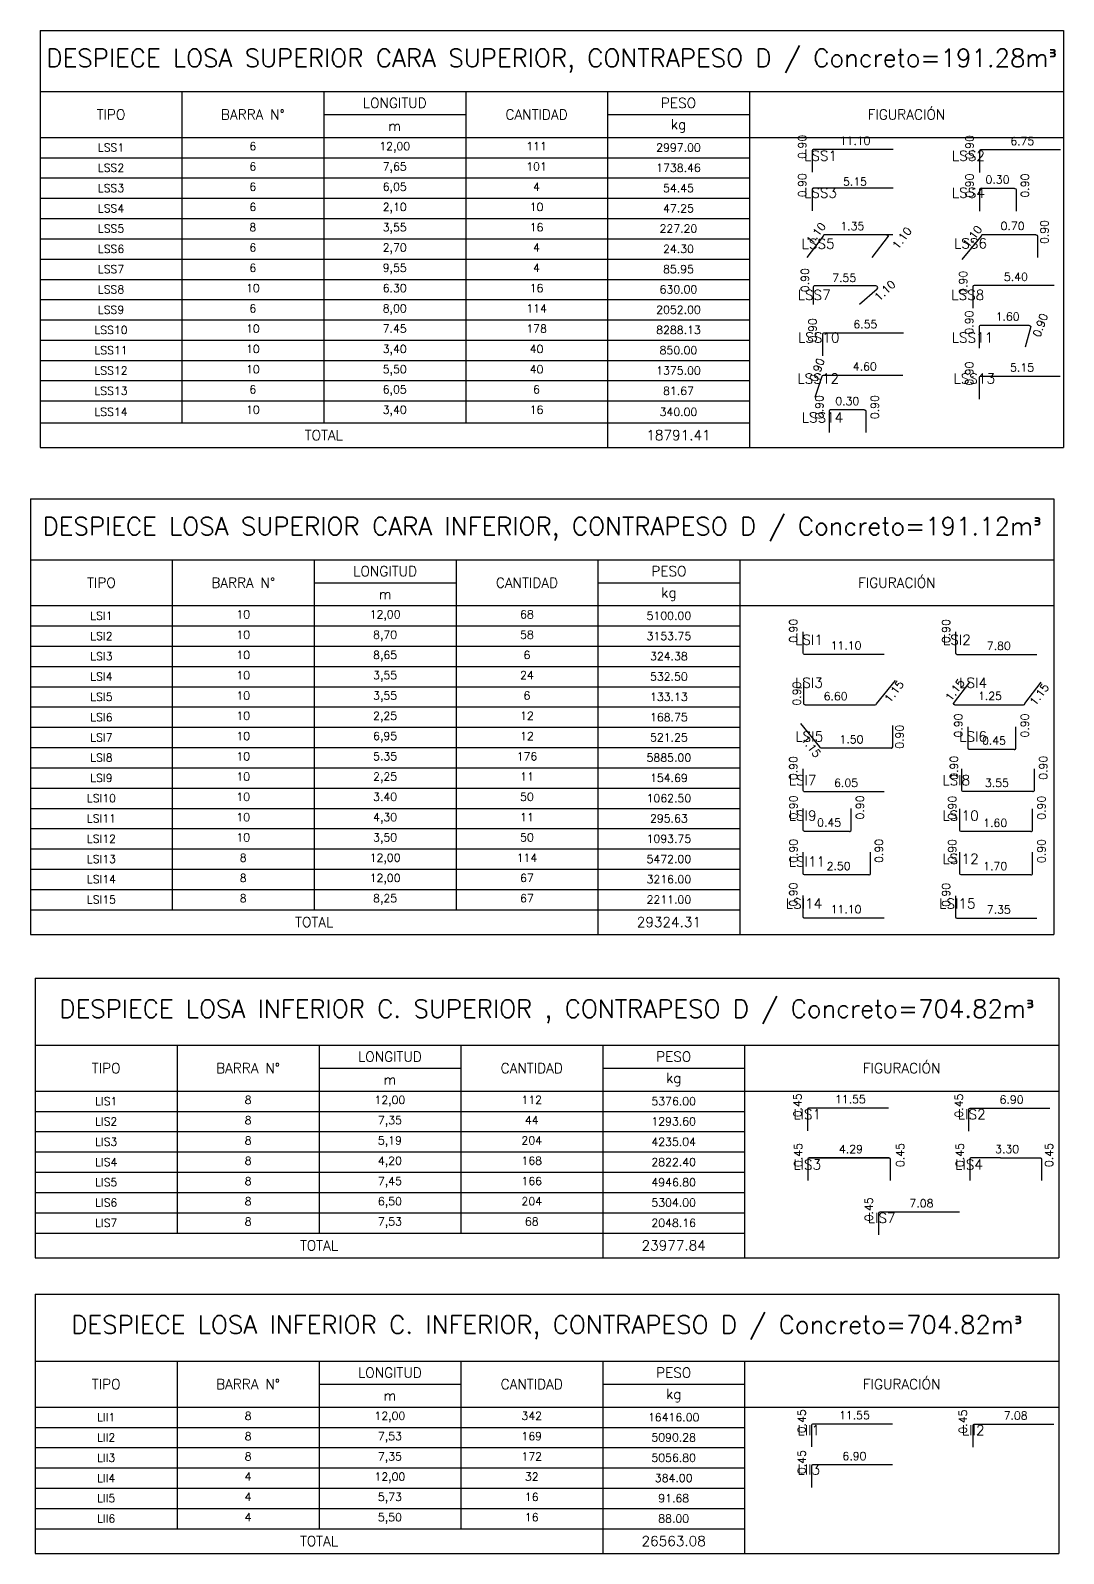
# Model space of a CAD drawing. Header units: metres. Extents: x 1080594 to 1081411, y 976871 to 977162.
# Drawn here: x 1080935.67 to 1080948.58, y 977023.46 to 977042.49 of the extents above; entities that cross this region are included whole.
import ezdxf

# ---------------------------------------------------------------- set-up
doc = ezdxf.new("R2010")
doc.units = ezdxf.units.M
doc.header["$LTSCALE"] = 25.4
doc.layers.add('EST', color=150, linetype='Continuous')
doc.layers.add('REGL100', color=4, linetype='Continuous')
doc.layers.add('R80', color=3, linetype='Continuous', lineweight=30)
doc.styles.add('INTEINSA_Romans', font='ROMANS.shx')
doc.styles.add('romans', font='romans.shx')

# ---------------------------------------------------------------- blocks, each defined once
blk = doc.blocks.new('*T410')
at = {"color": 5, "linetype": 'ByBlock', "lineweight": -2, "transparency": 16777216}
for p, q in [((0, 0), (12.793, 0)), ((0, 0), (0, -3.242)), ((12.793, 0), (12.793, -3.242)), ((0, -0.838), (12.793, -0.838)), ((1.773, -0.838), (1.773, -1.411)), ((3.547, -0.838), (3.547, -1.411)), ((5.32, -0.838), (5.32, -1.411)), ((7.093, -0.838), (7.093, -1.411)), ((8.866, -0.838), (8.866, -1.411)), ((3.547, -1.125), (5.32, -1.125)), ((7.093, -1.125), (8.866, -1.125)), ((0, -1.411), (12.793, -1.411)), ((0, -2.931), (8.866, -2.931)), ((7.093, -2.931), (7.093, -3.242)), ((0, -3.242), (12.793, -3.242))]:
    blk.add_line(p, q, dxfattribs=at)
at = {"color": 2, "linetype": 'ByBlock', "lineweight": -2, "transparency": 16777216}
for p, q in [((1.773, -1.411), (1.773, -2.931)), ((3.547, -1.411), (3.547, -2.931)), ((5.32, -1.411), (5.32, -2.931)), ((7.093, -1.411), (7.093, -2.931)), ((8.866, -1.411), (8.866, -3.242)), ((0, -1.665), (8.866, -1.665)), ((0, -1.918), (8.866, -1.918)), ((0, -2.171), (8.866, -2.171)), ((0, -2.425), (8.866, -2.425)), ((0, -2.678), (8.866, -2.678))]:
    blk.add_line(p, q, dxfattribs=at)
at = {"color": 7, "transparency": 16777216, "insert": (6.397, -0.419), "char_height": 0.225, "width": 12.6732, "attachment_point": 5, "style": 'romans'}
blk.add_mtext('DESPIECE LOSA INFERIOR C. INFERIOR, CONTRAPESO D / Concreto=704.82m{\\fISOCPEUR|b0|i0|c0|p34;³}', dxfattribs=at)
at = {"color": 4, "transparency": 16777216, "char_height": 0.125, "attachment_point": 5, "style": 'romans'}
for s, insert, width in [('LONGITUD', (4.433, -0.981), 1.65325), ('PESO', (7.98, -0.981), 1.65325), ('TIPO', (0.887, -1.125), 1.65325), ('BARRA N°', (2.66, -1.125), 1.65325), ('CANTIDAD', (6.206, -1.125), 1.65325), ('FIGURACIÓN', (10.83, -1.125), 3.80694), ('m', (4.433, -1.268), 1.65325), ('kg', (7.98, -1.268), 1.65325), ('TOTAL', (3.547, -3.086), 6.97301), ('26563.08', (7.98, -3.086), 1.65325)]:
    blk.add_mtext(s, dxfattribs=dict(at, insert=insert, width=width))
at = {"color": 3, "transparency": 16777216, "char_height": 0.1, "width": 1.65325, "style": 'romans'}
for s, insert, attachment_point in [('LII1', (0.887, -1.538), 5), ('8', (2.66, -1.471), 2), ('12,00', (4.433, -1.471), 2), ('342', (6.206, -1.471), 2), ('16416.00', (7.98, -1.538), 5), ('LII2', (0.887, -1.791), 5), ('8', (2.66, -1.725), 2), ('7,53', (4.433, -1.725), 2), ('169', (6.206, -1.725), 2), ('5090.28', (7.98, -1.791), 5), ('LII3', (0.887, -2.045), 5), ('8', (2.66, -1.978), 2), ('7,35', (4.433, -1.978), 2), ('172', (6.206, -1.978), 2), ('5056.80', (7.98, -2.045), 5), ('LII4', (0.887, -2.298), 5), ('4', (2.66, -2.231), 2), ('12,00', (4.433, -2.231), 2), ('32', (6.206, -2.231), 2), ('384.00', (7.98, -2.298), 5), ('LII5', (0.887, -2.551), 5), ('4', (2.66, -2.485), 2), ('5,73', (4.433, -2.485), 2), ('16', (6.206, -2.485), 2), ('91.68', (7.98, -2.551), 5), ('LII6', (0.887, -2.805), 5), ('4', (2.66, -2.738), 2), ('5,50', (4.433, -2.738), 2), ('16', (6.206, -2.738), 2), ('88.00', (7.98, -2.805), 5)]:
    blk.add_mtext(s, dxfattribs=dict(at, insert=insert, attachment_point=attachment_point))
blk = doc.blocks.new('*T423')
at = {"color": 5, "linetype": 'ByBlock', "lineweight": -2, "transparency": 16777216}
for p, q in [((0, 0), (12.793, 0)), ((0, 0), (0, -3.495)), ((12.793, 0), (12.793, -3.495)), ((0, -0.838), (12.793, -0.838)), ((1.773, -0.838), (1.773, -1.411)), ((3.547, -0.838), (3.547, -1.411)), ((5.32, -0.838), (5.32, -1.411)), ((7.093, -0.838), (7.093, -1.411)), ((8.866, -0.838), (8.866, -1.411)), ((3.547, -1.125), (5.32, -1.125)), ((7.093, -1.125), (8.866, -1.125)), ((0, -1.411), (12.793, -1.411)), ((0, -3.185), (8.866, -3.185)), ((7.093, -3.185), (7.093, -3.495)), ((0, -3.495), (12.793, -3.495))]:
    blk.add_line(p, q, dxfattribs=at)
at = {"color": 2, "linetype": 'ByBlock', "lineweight": -2, "transparency": 16777216}
for p, q in [((1.773, -1.411), (1.773, -3.185)), ((3.547, -1.411), (3.547, -3.185)), ((5.32, -1.411), (5.32, -3.185)), ((7.093, -1.411), (7.093, -3.185)), ((8.866, -1.411), (8.866, -3.495)), ((0, -1.665), (8.866, -1.665)), ((0, -1.918), (8.866, -1.918)), ((0, -2.171), (8.866, -2.171)), ((0, -2.425), (8.866, -2.425)), ((0, -2.678), (8.866, -2.678)), ((0, -2.931), (8.866, -2.931))]:
    blk.add_line(p, q, dxfattribs=at)
at = {"color": 7, "transparency": 16777216, "insert": (6.397, -0.419), "char_height": 0.225, "width": 12.6732, "attachment_point": 5, "style": 'romans'}
blk.add_mtext('DESPIECE LOSA INFERIOR C. SUPERIOR , CONTRAPESO D / Concreto=704.82m{\\fISOCPEUR|b0|i0|c0|p34;³}', dxfattribs=at)
at = {"color": 4, "transparency": 16777216, "char_height": 0.125, "attachment_point": 5, "style": 'romans'}
for s, insert, width in [('LONGITUD', (4.433, -0.981), 1.65325), ('PESO', (7.98, -0.981), 1.65325), ('TIPO', (0.887, -1.125), 1.65325), ('BARRA N°', (2.66, -1.125), 1.65325), ('CANTIDAD', (6.206, -1.125), 1.65325), ('FIGURACIÓN', (10.83, -1.125), 3.80694), ('m', (4.433, -1.268), 1.65325), ('kg', (7.98, -1.268), 1.65325), ('TOTAL', (3.547, -3.34), 6.97301), ('23977.84', (7.98, -3.34), 1.65325)]:
    blk.add_mtext(s, dxfattribs=dict(at, insert=insert, width=width))
at = {"color": 3, "transparency": 16777216, "char_height": 0.1, "width": 1.65325, "style": 'romans'}
for s, insert, attachment_point in [('LIS1', (0.887, -1.538), 5), ('8', (2.66, -1.471), 2), ('12,00', (4.433, -1.471), 2), ('112', (6.206, -1.471), 2), ('5376.00', (7.98, -1.538), 5), ('LIS2', (0.887, -1.791), 5), ('8', (2.66, -1.725), 2), ('7,35', (4.433, -1.725), 2), ('44', (6.206, -1.725), 2), ('1293.60', (7.98, -1.791), 5), ('LIS3', (0.887, -2.045), 5), ('8', (2.66, -1.978), 2), ('5,19', (4.433, -1.978), 2), ('204', (6.206, -1.978), 2), ('4235.04', (7.98, -2.045), 5), ('LIS4', (0.887, -2.298), 5), ('8', (2.66, -2.231), 2), ('4,20', (4.433, -2.231), 2), ('168', (6.206, -2.231), 2), ('2822.40', (7.98, -2.298), 5), ('LIS5', (0.887, -2.551), 5), ('8', (2.66, -2.485), 2), ('7,45', (4.433, -2.485), 2), ('166', (6.206, -2.485), 2), ('4946.80', (7.98, -2.551), 5), ('LIS6', (0.887, -2.805), 5), ('8', (2.66, -2.738), 2), ('6,50', (4.433, -2.738), 2), ('204', (6.206, -2.738), 2), ('5304.00', (7.98, -2.805), 5), ('LIS7', (0.887, -3.058), 5), ('8', (2.66, -2.991), 2), ('7,53', (4.433, -2.991), 2), ('68', (6.206, -2.991), 2), ('2048.16', (7.98, -3.058), 5)]:
    blk.add_mtext(s, dxfattribs=dict(at, insert=insert, attachment_point=attachment_point))
blk = doc.blocks.new('*T1447')
at = {"color": 5, "linetype": 'ByBlock', "lineweight": -2, "transparency": 16777216}
for p, q in [((0, 0), (12.793, 0)), ((0, 0), (0, -5.212)), ((12.793, 0), (12.793, -5.212)), ((0, -0.763), (12.793, -0.763)), ((1.773, -0.763), (1.773, -1.336)), ((3.547, -0.763), (3.547, -1.336)), ((5.32, -0.763), (5.32, -1.336)), ((7.093, -0.763), (7.093, -1.336)), ((8.866, -0.763), (8.866, -1.336)), ((3.547, -1.05), (5.32, -1.05)), ((7.093, -1.05), (8.866, -1.05)), ((0, -1.336), (12.793, -1.336)), ((0, -4.902), (8.866, -4.902)), ((7.093, -4.902), (7.093, -5.212)), ((0, -5.212), (12.793, -5.212))]:
    blk.add_line(p, q, dxfattribs=at)
at = {"color": 2, "linetype": 'ByBlock', "lineweight": -2, "transparency": 16777216}
for p, q in [((1.773, -1.336), (1.773, -4.902)), ((3.547, -1.336), (3.547, -4.902)), ((5.32, -1.336), (5.32, -4.902)), ((7.093, -1.336), (7.093, -4.902)), ((8.866, -1.336), (8.866, -5.212)), ((0, -1.59), (8.866, -1.59)), ((0, -1.843), (8.866, -1.843)), ((0, -2.096), (8.866, -2.096)), ((0, -2.35), (8.866, -2.35)), ((0, -2.603), (8.866, -2.603)), ((0, -2.856), (8.866, -2.856)), ((0, -3.11), (8.866, -3.11)), ((0, -3.363), (8.866, -3.363)), ((0, -3.616), (8.866, -3.616)), ((0, -3.87), (8.866, -3.87)), ((0, -4.123), (8.866, -4.123)), ((0, -4.376), (8.866, -4.376)), ((0, -4.63), (8.866, -4.63))]:
    blk.add_line(p, q, dxfattribs=at)
at = {"color": 7, "transparency": 16777216, "insert": (6.397, -0.381), "char_height": 0.225, "width": 12.6732, "attachment_point": 5, "style": 'romans'}
blk.add_mtext('DESPIECE LOSA SUPERIOR CARA SUPERIOR, CONTRAPESO D / Concreto=191.28m{\\fISOCPEUR|b0|i0|c0|p34;³}', dxfattribs=at)
at = {"color": 4, "transparency": 16777216, "char_height": 0.125, "attachment_point": 5, "style": 'romans'}
for s, insert, width in [('LONGITUD', (4.433, -0.906), 1.65325), ('PESO', (7.98, -0.906), 1.65325), ('FIGURACIÓN', (10.83, -1.05), 3.80694), ('TIPO', (0.887, -1.05), 1.65325), ('BARRA N°', (2.66, -1.05), 1.65325), ('CANTIDAD', (6.206, -1.05), 1.65325), ('kg', (7.98, -1.193), 1.65325), ('m', (4.433, -1.193), 1.65325), ('TOTAL', (3.547, -5.057), 6.97301), ('18791.41', (7.98, -5.057), 1.65325)]:
    blk.add_mtext(s, dxfattribs=dict(at, insert=insert, width=width))
at = {"color": 3, "transparency": 16777216, "char_height": 0.1, "width": 1.65325, "style": 'romans'}
for s, insert, attachment_point in [('LSS1', (0.887, -1.463), 5), ('6', (2.66, -1.396), 2), ('12,00', (4.433, -1.396), 2), ('111', (6.206, -1.396), 2), ('2997.00', (7.98, -1.463), 5), ('LSS2', (0.887, -1.716), 5), ('6', (2.66, -1.65), 2), ('7,65', (4.433, -1.65), 2), ('101', (6.206, -1.65), 2), ('1738.46', (7.98, -1.716), 5), ('6', (2.66, -1.903), 2), ('6,05', (4.433, -1.903), 2), ('4', (6.206, -1.903), 2), ('LSS3', (0.887, -1.97), 5), ('54.45', (7.98, -1.97), 5), ('LSS4', (0.887, -2.223), 5), ('6', (2.66, -2.156), 2), ('2,10', (4.433, -2.156), 2), ('10', (6.206, -2.156), 2), ('47.25', (7.98, -2.223), 5), ('LSS5', (0.887, -2.476), 5), ('8', (2.66, -2.41), 2), ('3,55', (4.433, -2.41), 2), ('16', (6.206, -2.41), 2), ('227.20', (7.98, -2.476), 5), ('6', (2.66, -2.663), 2), ('2,70', (4.433, -2.663), 2), ('4', (6.206, -2.663), 2), ('LSS6', (0.887, -2.73), 5), ('24.30', (7.98, -2.73), 5), ('LSS7', (0.887, -2.983), 5), ('6', (2.66, -2.916), 2), ('9,55', (4.433, -2.916), 2), ('4', (6.206, -2.916), 2), ('85.95', (7.98, -2.983), 5), ('LSS8', (0.887, -3.236), 5), ('10', (2.66, -3.17), 2), ('6.30', (4.433, -3.17), 2), ('16', (6.206, -3.17), 2), ('630.00', (7.98, -3.236), 5), ('6', (2.66, -3.423), 2), ('8,00', (4.433, -3.423), 2), ('114', (6.206, -3.423), 2), ('LSS9', (0.887, -3.49), 5), ('2052.00', (7.98, -3.49), 5), ('LSS10', (0.887, -3.743), 5), ('10', (2.66, -3.676), 2), ('7.45', (4.433, -3.676), 2), ('178', (6.206, -3.676), 2), ('8288.13', (7.98, -3.743), 5), ('LSS11', (0.887, -3.996), 5), ('10', (2.66, -3.93), 2), ('3,40', (4.433, -3.93), 2), ('40', (6.206, -3.93), 2), ('850.00', (7.98, -3.996), 5), ('10', (2.66, -4.183), 2), ('5,50', (4.433, -4.183), 2), ('40', (6.206, -4.183), 2), ('LSS12', (0.887, -4.25), 5), ('1375.00', (7.98, -4.25), 5), ('LSS13', (0.887, -4.503), 5), ('6', (2.66, -4.436), 2), ('6,05', (4.433, -4.436), 2), ('6', (6.206, -4.436), 2), ('81.67', (7.98, -4.503), 5), ('LSS14', (0.887, -4.766), 5), ('10', (2.66, -4.69), 2), ('3,40', (4.433, -4.69), 2), ('16', (6.206, -4.69), 2), ('340.00', (7.98, -4.766), 5)]:
    blk.add_mtext(s, dxfattribs=dict(at, insert=insert, attachment_point=attachment_point))
blk = doc.blocks.new('*T1473')
at = {"color": 5, "linetype": 'ByBlock', "lineweight": -2, "transparency": 16777216}
for p, q in [((0, 0), (12.793, 0)), ((0, 0), (0, -5.447)), ((12.793, 0), (12.793, -5.447)), ((0, -0.763), (12.793, -0.763)), ((1.773, -0.763), (1.773, -1.336)), ((3.547, -0.763), (3.547, -1.336)), ((5.32, -0.763), (5.32, -1.336)), ((7.093, -0.763), (7.093, -1.336)), ((8.866, -0.763), (8.866, -1.336)), ((3.547, -1.05), (5.32, -1.05)), ((7.093, -1.05), (8.866, -1.05)), ((0, -1.336), (12.793, -1.336)), ((0, -5.136), (8.866, -5.136)), ((7.093, -5.136), (7.093, -5.447)), ((0, -5.447), (12.793, -5.447))]:
    blk.add_line(p, q, dxfattribs=at)
at = {"color": 2, "linetype": 'ByBlock', "lineweight": -2, "transparency": 16777216}
for p, q in [((1.773, -1.336), (1.773, -5.136)), ((3.547, -1.336), (3.547, -5.136)), ((5.32, -1.336), (5.32, -5.136)), ((7.093, -1.336), (7.093, -5.136)), ((8.866, -1.336), (8.866, -5.447)), ((0, -1.59), (8.866, -1.59)), ((0, -1.843), (8.866, -1.843)), ((0, -2.096), (8.866, -2.096)), ((0, -2.35), (8.866, -2.35)), ((0, -2.603), (8.866, -2.603)), ((0, -2.856), (8.866, -2.856)), ((0, -3.11), (8.866, -3.11)), ((0, -3.363), (8.866, -3.363)), ((0, -3.616), (8.866, -3.616)), ((0, -3.87), (8.866, -3.87)), ((0, -4.123), (8.866, -4.123)), ((0, -4.376), (8.866, -4.376)), ((0, -4.63), (8.866, -4.63)), ((0, -4.883), (8.866, -4.883))]:
    blk.add_line(p, q, dxfattribs=at)
at = {"color": 7, "transparency": 16777216, "insert": (6.397, -0.381), "char_height": 0.225, "width": 12.6732, "attachment_point": 5, "style": 'romans'}
blk.add_mtext('DESPIECE LOSA SUPERIOR CARA INFERIOR, CONTRAPESO D / Concreto=191.12m{\\fISOCPEUR|b0|i0|c0|p34;³}', dxfattribs=at)
at = {"color": 4, "transparency": 16777216, "char_height": 0.125, "attachment_point": 5, "style": 'romans'}
for s, insert, width in [('LONGITUD', (4.433, -0.906), 1.65325), ('PESO', (7.98, -0.906), 1.65325), ('FIGURACIÓN', (10.83, -1.05), 3.80694), ('TIPO', (0.887, -1.05), 1.65325), ('BARRA N°', (2.66, -1.05), 1.65325), ('CANTIDAD', (6.206, -1.05), 1.65325), ('kg', (7.98, -1.193), 1.65325), ('m', (4.433, -1.193), 1.65325), ('TOTAL', (3.547, -5.291), 6.97301), ('29324.31', (7.98, -5.291), 1.65325)]:
    blk.add_mtext(s, dxfattribs=dict(at, insert=insert, width=width))
at = {"color": 3, "transparency": 16777216, "char_height": 0.1, "width": 1.65325, "style": 'romans'}
for s, insert, attachment_point in [('LSI1', (0.887, -1.463), 5), ('10', (2.66, -1.396), 2), ('12,00', (4.433, -1.396), 2), ('68', (6.206, -1.396), 2), ('5100.00', (7.98, -1.463), 5), ('LSI2', (0.887, -1.716), 5), ('10', (2.66, -1.65), 2), ('8,70', (4.433, -1.65), 2), ('58', (6.206, -1.65), 2), ('3153.75', (7.98, -1.716), 5), ('10', (2.66, -1.903), 2), ('8,65', (4.433, -1.903), 2), ('6', (6.206, -1.903), 2), ('LSI3', (0.887, -1.97), 5), ('324.38', (7.98, -1.97), 5), ('LSI4', (0.887, -2.223), 5), ('10', (2.66, -2.156), 2), ('3,55', (4.433, -2.156), 2), ('24', (6.206, -2.156), 2), ('532.50', (7.98, -2.223), 5), ('LSI5', (0.887, -2.476), 5), ('10', (2.66, -2.41), 2), ('3,55', (4.433, -2.41), 2), ('6', (6.206, -2.41), 2), ('133.13', (7.98, -2.476), 5), ('10', (2.66, -2.663), 2), ('2,25', (4.433, -2.663), 2), ('12', (6.206, -2.663), 2), ('LSI6', (0.887, -2.73), 5), ('168.75', (7.98, -2.73), 5), ('LSI7', (0.887, -2.983), 5), ('10', (2.66, -2.916), 2), ('6,95', (4.433, -2.916), 2), ('12', (6.206, -2.916), 2), ('521.25', (7.98, -2.983), 5), ('LSI8', (0.887, -3.236), 5), ('10', (2.66, -3.17), 2), ('5.35', (4.433, -3.17), 2), ('176', (6.206, -3.17), 2), ('5885.00', (7.98, -3.236), 5), ('10', (2.66, -3.423), 2), ('2,25', (4.433, -3.423), 2), ('11', (6.206, -3.423), 2), ('LSI9', (0.887, -3.49), 5), ('154.69', (7.98, -3.49), 5), ('LSI10', (0.887, -3.743), 5), ('10', (2.66, -3.676), 2), ('3.40', (4.433, -3.676), 2), ('50', (6.206, -3.676), 2), ('1062.50', (7.98, -3.743), 5), ('LSI11', (0.887, -3.996), 5), ('10', (2.66, -3.93), 2), ('4,30', (4.433, -3.93), 2), ('11', (6.206, -3.93), 2), ('295.63', (7.98, -3.996), 5), ('10', (2.66, -4.183), 2), ('3,50', (4.433, -4.183), 2), ('50', (6.206, -4.183), 2), ('LSI12', (0.887, -4.25), 5), ('1093.75', (7.98, -4.25), 5), ('LSI13', (0.887, -4.503), 5), ('8', (2.66, -4.436), 2), ('12,00', (4.433, -4.436), 2), ('114', (6.206, -4.436), 2), ('5472.00', (7.98, -4.503), 5), ('LSI14', (0.887, -4.756), 5), ('8', (2.66, -4.69), 2), ('12,00', (4.433, -4.69), 2), ('67', (6.206, -4.69), 2), ('3216.00', (7.98, -4.756), 5), ('8', (2.66, -4.943), 2), ('8,25', (4.433, -4.943), 2), ('67', (6.206, -4.943), 2), ('LSI15', (0.887, -5.01), 5), ('2211.00', (7.98, -5.01), 5)]:
    blk.add_mtext(s, dxfattribs=dict(at, insert=insert, attachment_point=attachment_point))

msp = doc.modelspace()

# ---------------------------------------------------------------- linework, layer by layer
at = {"layer": 'EST', "transparency": 33554687}
for points in [[(1080946.452307, 977041.001877), (1080945.453835, 977041.001877, 0.414213562), (1080945.438835, 977040.986877), (1080945.438835, 977040.718476)], [(1080948.543541, 977040.997856), (1080947.545069, 977040.997856, 0.414213562), (1080947.530069, 977040.982856), (1080947.530069, 977040.714455)], [(1080946.452307, 977040.521775), (1080945.453835, 977040.521775, 0.414213562), (1080945.438835, 977040.506775), (1080945.438835, 977040.238374)], [(1080947.968993, 977040.517754), (1080947.545069, 977040.517754, 0.414213562), (1080947.530069, 977040.502754), (1080947.530069, 977040.234353)], [(1080947.968993, 977040.517754), (1080947.974211, 977040.517754, -0.414213562), (1080947.989211, 977040.502754), (1080947.989211, 977040.234353)], [(1080946.44995, 977039.936164), (1080945.592198, 977039.936164, 0.414213562), (1080945.577198, 977039.921164), (1080945.371821, 977039.652763)], [(1080946.37118, 977039.936164), (1080946.376399, 977039.936164, -0.414213562), (1080946.391399, 977039.921164), (1080946.186021, 977039.652763)], [(1080948.236995, 977039.937461), (1080947.566658, 977039.937461, 0.414213562), (1080947.551658, 977039.922461), (1080947.313177, 977039.629943)], [(1080948.236995, 977039.937461), (1080948.242214, 977039.937461, -0.414213562), (1080948.257214, 977039.922461), (1080948.257214, 977039.65406)], [(1080946.03407, 977039.071764), (1080946.252816, 977039.263976, 0.743674045), (1080946.237135, 977039.299565), (1080945.519682, 977039.299451), (1080945.497528, 977039.299679), (1080945.473705, 977039.299505, 0.486096789), (1080945.453113, 977039.275755), (1080945.453113, 977039.065762)], [(1080948.463657, 977039.302232), (1080947.465185, 977039.302232, 0.414213562), (1080947.450185, 977039.287232), (1080947.450185, 977039.018831)], [(1080946.581781, 977038.709392), (1080945.583309, 977038.709392, 0.414213562), (1080945.568309, 977038.694392), (1080945.568309, 977038.425991)], [(1080948.151573, 977038.805641), (1080947.541351, 977038.805641, 0.414213562), (1080947.526351, 977038.790641), (1080947.526351, 977038.52224)], [(1080948.151573, 977038.805641), (1080948.156792, 977038.805641, -0.414213562), (1080948.171792, 977038.790641), (1080948.102004, 977038.533401)], [(1080946.574786, 977038.181367), (1080945.576313, 977038.181367, 0.414213562), (1080945.561313, 977038.166367), (1080945.47281, 977037.902965)], [(1080948.540833, 977038.168931), (1080947.542361, 977038.168931, 0.414213562), (1080947.527361, 977038.153931), (1080947.527361, 977037.88553)], [(1080946.091543, 977037.749016), (1080945.667619, 977037.749016, 0.414213562), (1080945.652619, 977037.734016), (1080945.652619, 977037.465614)], [(1080946.091543, 977037.749016), (1080946.096762, 977037.749016, -0.414213562), (1080946.111762, 977037.734016), (1080946.111762, 977037.465614)], [(1080946.340414, 977034.694871), (1080945.341942, 977034.694871, -0.414213562), (1080945.326942, 977034.709871), (1080945.326942, 977034.978272)], [(1080948.249733, 977034.69085), (1080947.25126, 977034.69085, -0.414213562), (1080947.23626, 977034.70585), (1080947.23626, 977034.974251)], [(1080945.354974, 977034.06217), (1080945.349755, 977034.06217, -0.414213562), (1080945.334755, 977034.07717), (1080945.334755, 977034.345571)], [(1080945.354974, 977034.06217), (1080946.228459, 977034.06217, 0.414213562), (1080946.243459, 977034.07717), (1080946.481939, 977034.369688)], [(1080947.225495, 977034.064128), (1080947.220277, 977034.064128, -0.414213562), (1080947.205277, 977034.079128), (1080947.410655, 977034.347529)], [(1080947.225495, 977034.064128), (1080948.083247, 977034.064128, 0.414213562), (1080948.098247, 977034.079128), (1080948.303625, 977034.347529)], [(1080946.426544, 977033.522245), (1080945.553059, 977033.522245, -0.414213562), (1080945.538059, 977033.537245), (1080945.299579, 977033.829763)], [(1080946.426544, 977033.522245), (1080946.431763, 977033.522245, 0.414213562), (1080946.446763, 977033.537245), (1080946.446763, 977033.805646)], [(1080947.967172, 977033.507038), (1080947.404905, 977033.507038, -0.414213562), (1080947.389905, 977033.522038), (1080947.389905, 977033.790439)], [(1080947.967172, 977033.507038), (1080947.97239, 977033.507038, 0.414213562), (1080947.98739, 977033.522038), (1080947.98739, 977033.790439)], [(1080946.340414, 977032.978851), (1080945.341942, 977032.978851, -0.414213562), (1080945.326942, 977032.993851), (1080945.326942, 977033.262252)], [(1080948.197373, 977032.978997), (1080947.324847, 977032.978997, -0.414213562), (1080947.309847, 977032.993997), (1080947.309847, 977033.262398)], [(1080948.197373, 977032.978997), (1080948.202592, 977032.978997, 0.414213562), (1080948.217592, 977032.993997), (1080948.217592, 977033.262398)], [(1080945.906235, 977032.483139), (1080945.343968, 977032.483139, -0.414213562), (1080945.328968, 977032.498139), (1080945.328968, 977032.76654)], [(1080945.906235, 977032.483139), (1080945.911453, 977032.483139, 0.414213562), (1080945.926453, 977032.498139), (1080945.926453, 977032.76654)], [(1080948.17561, 977032.479039), (1080947.303084, 977032.479039, -0.414213562), (1080947.288084, 977032.494039), (1080947.288084, 977032.76244)], [(1080948.17561, 977032.479039), (1080948.180829, 977032.479039, 0.414213562), (1080948.195829, 977032.494039), (1080948.195829, 977032.76244)], [(1080946.148496, 977031.939828), (1080945.343968, 977031.939828, -0.414213562), (1080945.328968, 977031.954828), (1080945.328968, 977032.223229)], [(1080946.148496, 977031.939828), (1080946.153714, 977031.939828, 0.414213562), (1080946.168714, 977031.954828), (1080946.168714, 977032.223229)], [(1080948.17561, 977031.938619), (1080947.303084, 977031.938619, -0.414213562), (1080947.288084, 977031.953619), (1080947.288084, 977032.22202)], [(1080948.17561, 977031.938619), (1080948.180829, 977031.938619, 0.414213562), (1080948.195829, 977031.953619), (1080948.195829, 977032.22202)], [(1080946.340414, 977031.398482), (1080945.341942, 977031.398482, -0.414213562), (1080945.326942, 977031.413482), (1080945.326942, 977031.681883)], [(1080948.249733, 977031.394461), (1080947.25126, 977031.394461, -0.414213562), (1080947.23626, 977031.409461), (1080947.23626, 977031.677862)], [(1080946.394208, 977029.02449), (1080945.395736, 977029.02449, 0.414213562), (1080945.380736, 977029.00949), (1080945.380736, 977028.741089)], [(1080948.409413, 977029.020469), (1080947.410941, 977029.020469, 0.414213562), (1080947.395941, 977029.005469), (1080947.395941, 977028.737068)], [(1080946.401615, 977028.402438), (1080945.403143, 977028.402438, 0.414213562), (1080945.388143, 977028.387438), (1080945.388143, 977028.119037)], [(1080945.403143, 977028.402438), (1080946.401615, 977028.402438, -0.414213562), (1080946.416615, 977028.387438), (1080946.416615, 977028.119037)], [(1080947.793856, 977028.402438), (1080947.424541, 977028.402438, 0.414213562), (1080947.409541, 977028.387438), (1080947.409541, 977028.119037)], [(1080947.793856, 977028.402438), (1080948.293092, 977028.402438, -0.414213562), (1080948.308092, 977028.387438), (1080948.308092, 977028.119037)], [(1080947.283195, 977027.724308), (1080946.284723, 977027.724308, 0.414213562), (1080946.269723, 977027.709308), (1080946.269723, 977027.440906)], [(1080946.44515, 977025.075996), (1080945.446678, 977025.075996, 0.414213562), (1080945.431678, 977025.060996), (1080945.431678, 977024.792595)], [(1080948.460356, 977025.071975), (1080947.461883, 977025.071975, 0.414213562), (1080947.446883, 977025.056975), (1080947.446883, 977024.788574)], [(1080946.44515, 977024.565713), (1080945.446678, 977024.565713, 0.414213562), (1080945.431678, 977024.550713), (1080945.431678, 977024.282312)]]:
    msp.add_lwpolyline(points, format="xyb", dxfattribs=at)

# ---------------------------------------------------------------- block references
for name, p in [('*T1447', (1080935.789478, 977042.491047)), ('*T1473', (1080935.669478, 977036.640075)), ('*T423', (1080935.729478, 977030.64855)), ('*T410', (1080935.729478, 977026.700056))]:
    msp.add_blockref(name, p)

# ---------------------------------------------------------------- texts
at = {"layer": 'R80', "transparency": 33554687, "char_height": 0.1, "width": 0.65938551, "style": 'romans'}
for s, insert, attachment_point, rotation in [('0.90', (1080945.266481, 977041.186846), 3, 90), ('0.90', (1080947.357715, 977041.182825), 3, 90), ('0.90', (1080945.266481, 977040.706744), 3, 90), ('0.90', (1080947.357715, 977040.702723), 3, 90), ('0.90', (1080948.050679, 977040.702723), 3, 90), ('1.10', (1080945.540224, 977040.103334), 3, 52.8122407), ('1.10', (1080946.613179, 977040.046477), 3, 52.8122407), ('1.10', (1080947.49297, 977040.0659), 3, 52.8122407), ('0.90', (1080948.29398, 977040.12243), 3, 90), ('0.90', (1080945.300845, 977039.520689), 3, 90), ('0.90', (1080947.277832, 977039.487201), 3, 90), ('1.10', (1080946.423597, 977039.380075), 3, 43.6090656), ('0.90', (1080945.395955, 977038.894361), 3, 90), ('0.90', (1080947.353997, 977038.99061), 3, 90), ('0.90', (1080948.295615, 977038.966698), 3, 70.2630565), ('0.90', (1080945.504801, 977038.407392), 3, 70.2630565), ('0.90', (1080947.355007, 977038.3539), 3, 90), ('0.90', (1080945.480265, 977037.933985), 3, 90), ('0.90', (1080946.173229, 977037.933985), 3, 90), ('0.90', (1080945.154589, 977035.138916), 3, 90), ('0.90', (1080947.063907, 977035.134895), 3, 90), ('\\pi0.17731;0.90', (1080945.297989, 977033.877201), 7, 90), ('\\pi0.18445;1.15', (1080946.302147, 977033.933731), 7, 52.8122407), ('\\pi0.18445;1.15', (1080947.062267, 977033.953815), 7, 52.8122407), ('\\pi0.18445;1.15', (1080948.117085, 977033.896958), 7, 52.8122407), ('0.90', (1080947.217552, 977033.955112), 3, 90), ('0.90', (1080948.048858, 977033.955112), 3, 90), ('\\pi0.17731;0.90', (1080946.483529, 977033.337276), 1, 90), ('1.15', (1080945.479371, 977033.393807), 9, 307.1877593), ('0.90', (1080945.154589, 977033.422896), 3, 90), ('0.90', (1080947.163347, 977033.42707), 3, 90), ('0.90', (1080948.279059, 977033.42707), 3, 90), ('0.90', (1080945.156614, 977032.931213), 3, 90), ('0.90', (1080945.987921, 977032.931213), 3, 90), ('0.90', (1080947.141585, 977032.927113), 3, 90), ('0.90', (1080948.257296, 977032.927113), 3, 90), ('0.90', (1080945.156614, 977032.387901), 3, 90), ('0.90', (1080946.22561, 977032.387901), 3, 90), ('0.90', (1080947.141585, 977032.386693), 3, 90), ('0.90', (1080948.257296, 977032.386693), 3, 90), ('0.90', (1080945.154589, 977031.842526), 3, 90), ('0.90', (1080947.063907, 977031.838505), 3, 90), ('0.45', (1080945.208382, 977029.209459), 3, 90), ('0.45', (1080947.223587, 977029.205438), 3, 90), ('0.45', (1080945.21579, 977028.587408), 3, 90), ('0.45', (1080946.49192, 977028.587408), 3, 90), ('0.45', (1080947.237188, 977028.587408), 3, 90), ('0.45', (1080948.350915, 977028.587408), 3, 90), ('0.45', (1080946.097369, 977027.909277), 3, 90), ('0.45', (1080945.259324, 977025.260965), 3, 90), ('0.45', (1080947.27453, 977025.256944), 3, 90), ('0.45', (1080945.259324, 977024.750682), 3, 90)]:
    msp.add_mtext(s, dxfattribs=dict(at, insert=insert, attachment_point=attachment_point, rotation=rotation))
at = {"layer": 'R80', "transparency": 33554687, "char_height": 0.1, "attachment_point": 2, "style": 'romans'}
for s, insert, width in [('11.10', (1080945.975993, 977041.162224), 0.87619027), ('6.75', (1080948.067227, 977041.158203), 0.74364971), ('5.15', (1080945.975993, 977040.651941), 0.87619027), ('0.30', (1080947.757201, 977040.678102), 0.74364971), ('1.35', (1080945.942155, 977040.096512), 0.74364971), ('0.70', (1080947.945447, 977040.097808), 0.74364971), ('7.55', (1080945.840935, 977039.449692), 0.74364971), ('5.40', (1080947.987344, 977039.462579), 0.74364971), ('6.55', (1080946.105468, 977038.869739), 0.87619027), ('1.60', (1080947.883684, 977038.965989), 0.74364971), ('4.60', (1080946.098472, 977038.341714), 0.87619027), ('5.15', (1080948.064519, 977038.329278), 0.74364971), ('0.30', (1080945.879752, 977037.909363), 0.74364971), ('11.10', (1080945.864101, 977034.855219), 0.87619027), ('7.80', (1080947.773419, 977034.851198), 0.74364971), ('6.60', (1080945.733763, 977034.222517), 0.74364971), ('1.25', (1080947.663339, 977034.224476), 0.74364971), ('1.50', (1080945.931848, 977033.682593), 0.74364971), ('0.45', (1080947.713458, 977033.66669), 0.74364971), ('6.05', (1080945.864101, 977033.139198), 0.87619027), ('3.55', (1080947.749747, 977033.138649), 0.74364971), ('0.45', (1080945.652521, 977032.642791), 0.74364971), ('1.60', (1080947.727984, 977032.638691), 0.74364971), ('2.50', (1080945.771366, 977032.09948), 0.74364971), ('1.70', (1080947.727984, 977032.098271), 0.74364971), ('11.10', (1080945.864101, 977031.558829), 0.87619027), ('7.35', (1080947.773419, 977031.554808), 0.74364971), ('11.55', (1080945.917894, 977029.184837), 0.87619027), ('6.90', (1080947.933099, 977029.180816), 0.74364971), ('4.29', (1080945.925302, 977028.562786), 0.87619027), ('3.30', (1080947.87768, 977028.562786), 0.87619027), ('7.08', (1080946.806882, 977027.884655), 0.74364971), ('11.55', (1080945.968836, 977025.236343), 0.87619027), ('7.08', (1080947.984042, 977025.232322), 0.74364971), ('6.90', (1080945.968836, 977024.72606), 0.87619027)]:
    msp.add_mtext(s, dxfattribs=dict(at, insert=insert, width=width))
at = {"layer": 'REGL100', "color": 4, "lineweight": 30, "transparency": 33554687, "char_height": 0.125, "attachment_point": 1, "line_spacing_factor": 0.9, "style": 'INTEINSA_Romans'}
for s, insert in [('^ILSS1', (1080944.838731, 977040.987595)), ('^ILSS2', (1080946.687197, 977040.987595)), ('^ILSS3', (1080944.838731, 977040.525941)), ('^ILSS4', (1080946.687197, 977040.525941)), ('^ILSS5', (1080944.808548, 977039.888746)), ('^ILSS6', (1080946.713131, 977039.893074)), ('^ILSS7', (1080944.758848, 977039.24828)), ('^ILSS8', (1080946.679415, 977039.24828)), ('^ILSS10', (1080944.763136, 977038.7166)), ('^ILSS11', (1080946.683702, 977038.7166)), ('^ILSS12', (1080944.75614, 977038.203765)), ('^ILSS13', (1080946.70736, 977038.203765)), ('^ILSS14', (1080944.809748, 977037.717599)), ('^ILSI1', (1080944.726839, 977034.939664)), ('^ILSI2', (1080946.575305, 977034.939664)), ('^ILSI3', (1080944.726839, 977034.403057)), ('^ILSI4', (1080946.778452, 977034.403057)), ('^ILSI5', (1080944.731183, 977033.730566)), ('^ILSI6', (1080946.777735, 977033.730566)), ('^ILSI7', (1080944.646955, 977033.185355)), ('^ILSI8', (1080946.567522, 977033.185355)), ('^ILSI9', (1080944.646955, 977032.742717)), ('^ILSI10', (1080946.567522, 977032.742717)), ('^ILSI11', (1080944.646955, 977032.167675)), ('^ILSI12', (1080946.567522, 977032.202297)), ('^ILSI14', (1080944.610747, 977031.643275)), ('^ILSI15', (1080946.527502, 977031.643275)), ('^ILIS1', (1080944.704604, 977029.010207)), ('^ILIS2', (1080946.760836, 977029.010207)), ('^ILIS3', (1080944.704604, 977028.380901)), ('^ILIS4', (1080946.726002, 977028.380901)), ('^ILIS7', (1080945.634618, 977027.714046)), ('^ILII1', (1080944.755546, 977025.061714)), ('^ILII2', (1080946.811779, 977025.061714)), ('^ILII3', (1080944.755546, 977024.569879))]:
    msp.add_mtext(s, dxfattribs=dict(at, insert=insert))

doc.saveas('drawing.dxf')
